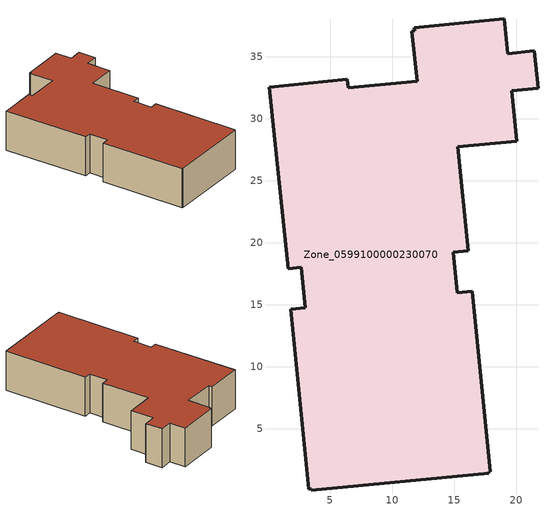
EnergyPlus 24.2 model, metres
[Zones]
Zone_0599100000230070
 floor ground (C_G): 11.61,37.04 11.82,37.06 11.8,37.33 19.06,38.06 19.35,35.24 21.47,35.46 21.77,32.45 19.65,32.23 20.06,28.17 15.3,27.71 16.14,19.35 14.95,19.23 15.25,15.97 16.45,16.09 17.9,1.53 17.79,1.52 17.8,1.42 3.49,0.02 3.48,0.14 3.27,0.12 1.82,14.63 3.01,14.75 2.68,18.01 1.62,17.91 0.08,32.54 6.39,33.16 6.46,32.47 12.02,33.01 z0
 wall outside (C_F): 19.65,32.23 21.77,32.45 21.47,35.46 19.35,35.24 19.06,38.06 11.8,37.33 11.82,37.06 11.61,37.04 12.02,33.01 6.46,32.47 6.39,33.16 0.08,32.54 1.62,17.91 2.68,18.01 3.01,14.75 1.82,14.63 3.27,0.12 3.48,0.14 3.49,0.02 17.8,1.42 17.79,1.52 17.9,1.53 16.45,16.09 15.25,15.97 14.95,19.23 16.14,19.35 15.3,27.71 20.06,28.17 19.65,32.23 z0:6.89
 roof outside (C_R): 11.82,37.06 11.61,37.04 12.02,33.01 6.46,32.47 6.39,33.16 0.08,32.54 1.62,17.91 2.68,18.01 3.01,14.75 1.82,14.63 3.27,0.12 3.48,0.14 3.49,0.02 17.8,1.42 17.79,1.52 17.9,1.53 16.45,16.09 15.25,15.97 14.95,19.23 16.14,19.35 15.3,27.71 20.06,28.17 19.65,32.23 21.77,32.45 21.47,35.46 19.35,35.24 19.06,38.06 11.8,37.33 z6.89
[BUILDING]
Pand.0599100000230070: North Axis=0; Terrain=City; Loads Convergence Tolerance Value=0.04; Temperature Convergence Tolerance Value=0.4; Solar Distribution=FullExterior; Maximum Number of Warmup Days=25; Minimum Number of Warmup Days=1
[Site:Location]
Rotterdam.The.Hague.AP_ZH_NLD Design_Conditions: Latitude=51.96; Longitude=4.45; Time Zone=1; Elevation=-4.5
[SITE:GROUNDTEMPERATURE:BUILDINGSURFACE]
18, 18, 18, 18, 18, 18, 18, 18, 18, 18, 18, 18
[MATERIAL] Thermal Absorptance=0.9; Solar Absorptance=0.7; Visible Absorptance=0.7
Name | Roughness | Thickness | Conductivity | Density | Specific Heat
G.TC.1975-1991 | MediumSmooth | 0.15 | 0.288461 | 540 | 1210
F.TC.1975-1991 | Rough | 0.3 | 0.230769 | 1920 | 840
R.TC.1975-1991 | MediumRough | 0.2 | 0.153846 | 1500 | 1000
[CONSTRUCTION]
C_G: G.TC.1975-1991
C_F: F.TC.1975-1991
C_R: R.TC.1975-1991
[ZONE]
Zone_0599100000230070: Type=1; Multiplier=1; Ceiling Height=Autocalculate; Volume=Autocalculate; Floor Area=autocalculate; Part of Total Floor Area=Yes
[ZONEINFILTRATION:DESIGNFLOWRATE]
Infil_Zone_0599100000230070: Zone or ZoneList or Space or SpaceList=Zone_0599100000230070; Schedule=AlwaysOn; Design Flow Rate Calculation Method=Flow/Area; Flow Rate per Floor Area=0.003; Constant Term Coefficient=1; Temperature Term Coefficient=0; Velocity Term Coefficient=0; Velocity Squared Term Coefficient=0
[HVACTEMPLATE:ZONE:IDEALLOADSAIRSYSTEM]
Zone_0599100000230070: Maximum Heating Supply Air Temperature=50; Minimum Cooling Supply Air Temperature=13; Maximum Heating Supply Air Humidity Ratio=0.0156; Minimum Cooling Supply Air Humidity Ratio=0.0077; Heating Limit=NoLimit; Cooling Limit=NoLimit; Dehumidification Control Type=ConstantSensibleHeatRatio; Cooling Sensible Heat Ratio=0.7; Dehumidification Setpoint=60; Humidification Control Type=None; Humidification Setpoint=30; Outdoor Air Method=None; Outdoor Air Flow Rate per Person=0.00944; Outdoor Air Flow Rate per Zone Floor Area=0; Outdoor Air Flow Rate per Zone=0; Demand Controlled Ventilation Type=None; Outdoor Air Economizer Type=NoEconomizer; Heat Recovery Type=None; Sensible Heat Recovery Effectiveness=0.7; Latent Heat Recovery Effectiveness=0.65
[ZONECONTROL:THERMOSTAT]
ThermostatControl_Zone_0599100000230070: Zone or ZoneList=Zone_0599100000230070; Control Type Schedule=DualSetpointControlType; Control 1=Thermostat_Zone_0599100000230070; Temperature Difference Between Cutout And Setpoint=0
[THERMOSTATSETPOINT:DUALSETPOINT]
Thermostat_Zone_0599100000230070: Heating Setpoint Temperature Schedule=HeatingSetpoint_Zone_0599100000230070; Cooling Setpoint Temperature Schedule=CoolingSetpoint_Zone_0599100000230070
[SCHEDULE:COMPACT]
HeatingSetpoint_Zone_0599100000230070: Through: 12/31, For: AllDays, Until: 24:00, 21
CoolingSetpoint_Zone_0599100000230070: Through: 12/31, For: AllDays, Until: 24:00, 24
DualSetpointControlType: Through: 12/31, For: AllDays, Until: 24:00, 4
AlwaysOn: Through: 12/31, For: AllDays, Until: 24:00, 1
